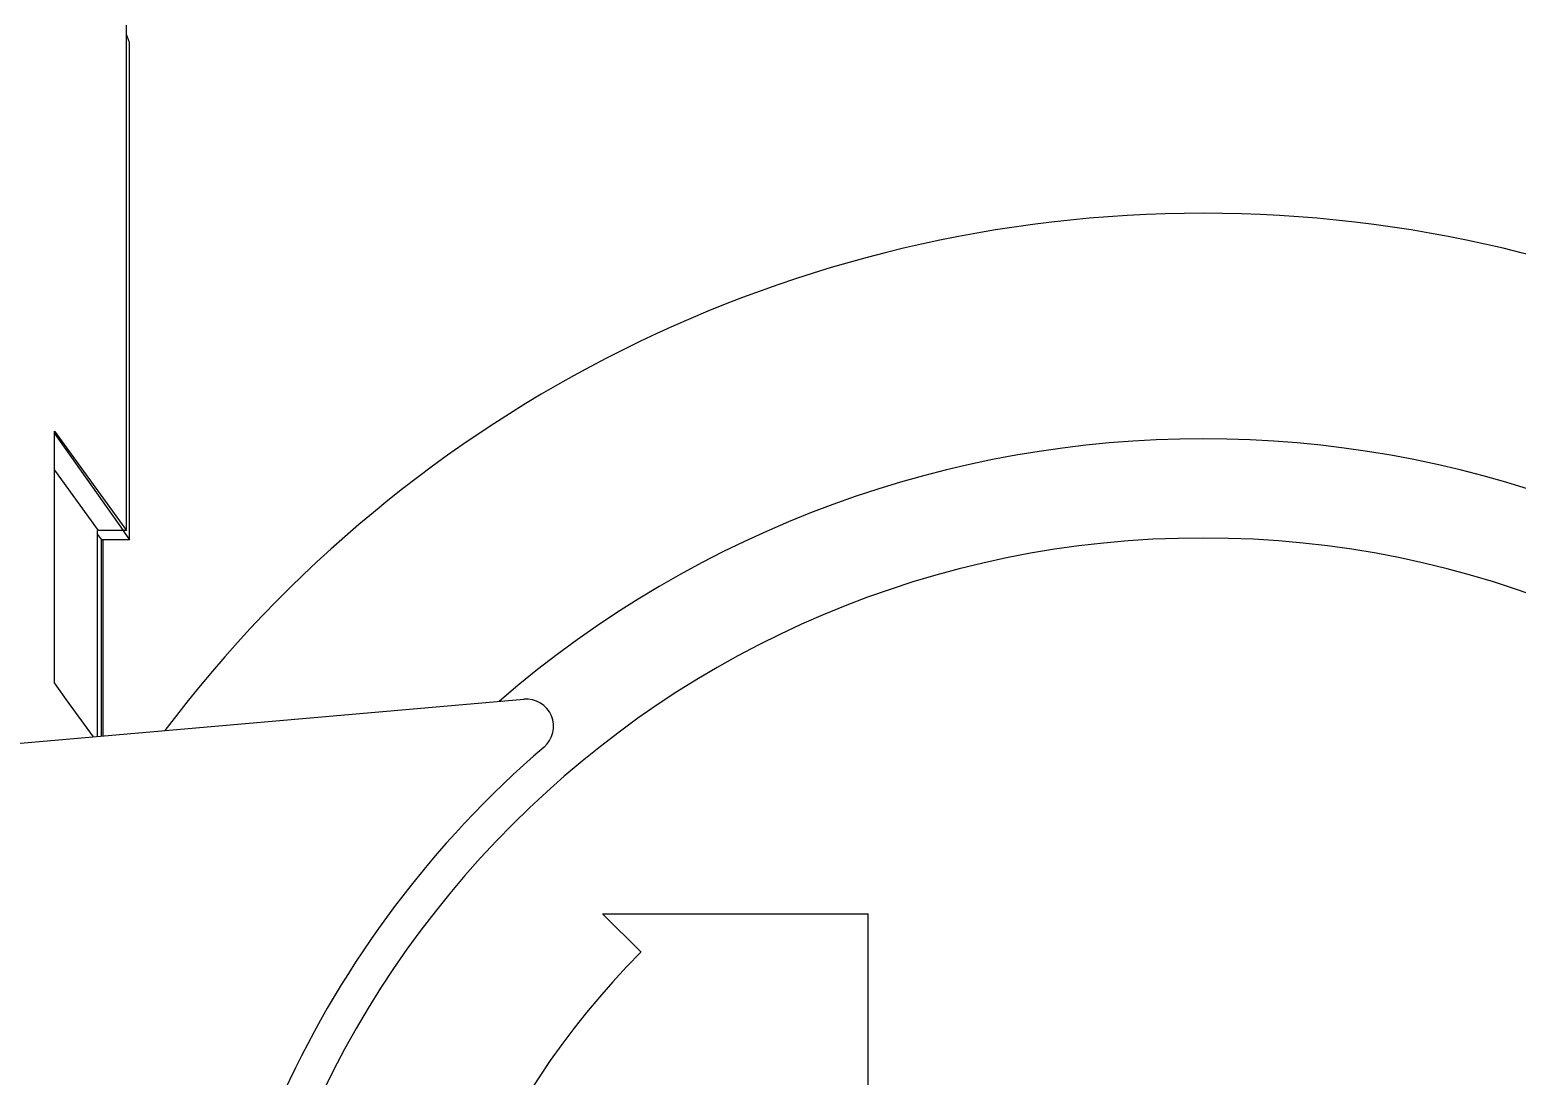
# Model space of a CAD drawing. Header units: millimetres. Extents: x 1573 to 2177, y 1587 to 1932.
# Drawn here: x 1936.37767 to 1936.40049, y 1917.96015 to 1917.97619 of the extents above; entities that cross this region are included whole.
import ezdxf

# ---------------------------------------------------------------- set-up
doc = ezdxf.new("R2010")
doc.units = ezdxf.units.MM
doc.header["$LTSCALE"] = 0.03
doc.layers.add('Prumadas_T', color=2, linetype='Continuous')
doc.layers.add('TigreCad', color=2, linetype='Continuous', lineweight=13)
doc.styles.add('CELIO_COTA', font='technic_.ttf', dxfattribs={"width": 0.85})

# ---------------------------------------------------------------- blocks, each defined once
blk = doc.blocks.new('27958028s')
at = {"layer": 'TigreCad', "linetype": 'Continuous'}
for p, q in [((28.104, 10.07), (28.104, 15.242)), ((28.135, 15.065), (28.104, 15.147)), ((28.135, 9.974), (28.135, 15.065)), ((27.366, 8.51), (27.366, 11.085)), ((27.366, 11.085), (28.104, 10.07)), ((27.366, 11.064), (28.068, 10.07)), ((27.366, 10.687), (27.815, 10.07)), ((27.808, 7.962), (27.808, 10.07)), ((28.104, 10.07), (27.815, 10.07)), ((28.068, 10.07), (28.08, 10.053)), ((28.08, 10.053), (28.135, 9.974)), ((27.808, 10.028), (27.847, 9.974)), ((27.847, 7.966), (27.847, 9.974)), ((28.135, 9.974), (27.847, 9.974)), ((27.864, 7.967), (27.864, 9.974)), ((27.864, 7.967), (27.864, 9.974)), ((27.491, 8.338), (27.366, 8.51)), ((0.95, 5.612), (32.171, 8.344)), ((27.767, 7.959), (27.491, 8.338)), ((32.975, 6.148), (35.694, 6.148)), ((33.369, 5.754), (32.975, 6.148)), ((35.694, 3.429), (35.694, 6.148))]:
    blk.add_line(p, q, dxfattribs=at)
for centre, radius, start, end in [((39.123, 0), 13.316, 90, 142.9541), ((39.123, 0), 13.316, 37.0459, 90), ((39.123, 0), 11.008, 49.1097, 130.8903), ((39.123, 0), 9.993, 90, 270), ((39.123, 0), 9.993, 270, 90), ((32.195, 8.066), 0.279, 310.6584, 94.9998), ((39.123, 0), 10.354, 130.6586, 229.3414), ((39.123, 0), 8.138, 135, 225)]:
    blk.add_arc(centre, radius, start, end, dxfattribs=at)

msp = doc.modelspace()

# ---------------------------------------------------------------- block references
at = {"layer": 'TigreCad', "xscale": 0.00149994, "yscale": 0.00149994, "zscale": 0.00149994}
msp.add_blockref('27958028s', (1936.337002, 1917.953404), dxfattribs=at)

# ---------------------------------------------------------------- texts
at = {"layer": 'Prumadas_T', "style": 'CELIO_COTA', "width": 0.85}
msp.add_text('registro', height=0.1965521, rotation=0, dxfattribs=at).set_placement((1936.007283, 1918.020644))

doc.saveas('drawing.dxf')
